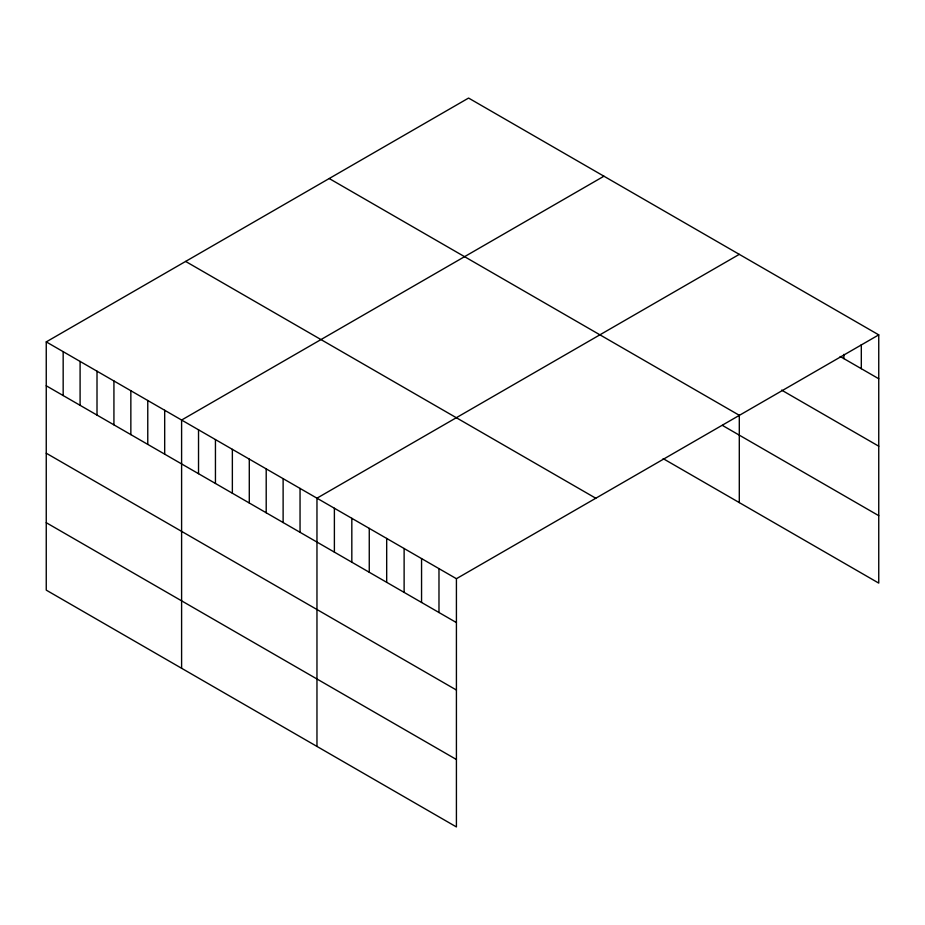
<?xml version="1.0" encoding="UTF-8"?>
<svg xmlns="http://www.w3.org/2000/svg" width="925" height="925" viewBox="0 0 925 925"><rect width="100%" height="100%" fill="white"/><g stroke="black" fill="none" stroke-linecap="round" stroke-linejoin="round"><path stroke-width="1.39" d="M46.25 341.892L456.418 578.703L456.418 826.938L46.25 590.127L46.25 341.892L468.582 98.062L878.75 334.873L878.75 583.108L663.156 458.638M603.933 176.201L181.601 420.042L181.601 668.278M739.295 254.352L316.963 498.182L316.963 746.429M456.418 578.703L878.75 334.873M840.154 356.472L878.75 378.753M781.625 390.119L878.75 446.197M329.208 178.525L739.376 415.337M722.379 425.384L878.75 515.676M185.624 261.428L595.793 498.24M46.25 385.783L456.418 622.583M46.25 453.215L456.418 690.027M46.25 522.694L456.418 759.506M861.314 344.62L861.314 368.693M843.889 354.379L843.889 358.623M739.295 415.117L739.295 502.599M438.982 568.632L438.982 612.523M421.557 558.573L421.557 602.452M404.121 548.502L404.121 592.393M386.685 538.442L386.685 582.334M369.26 528.383L369.26 572.263M351.824 518.312L351.824 562.203M334.387 508.253L334.387 552.132M300.047 488.412L300.047 532.303M283.119 478.653L283.119 522.533M266.203 468.882L266.203 512.762M249.287 459.112L249.287 503.003M232.36 449.342L232.36 493.233M215.444 439.572L215.444 483.463M198.528 429.801L198.528 473.692M164.685 410.272L164.685 454.152M147.769 400.502L147.769 444.393M130.853 390.732L130.853 434.623M113.925 380.961L113.925 424.853M97.009 371.191L97.009 415.082M80.093 361.432L80.093 405.312M63.166 351.662L63.166 395.542"/></g></svg>
